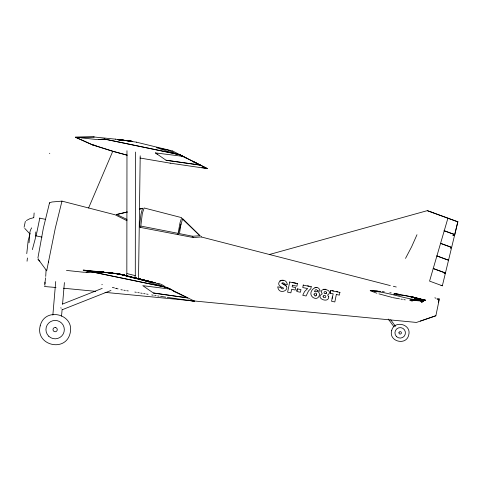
<?xml version="1.0" encoding="UTF-8"?>
<svg xmlns="http://www.w3.org/2000/svg" width="482" height="482" viewBox="0 0 482 482"><rect width="100%" height="100%" fill="white"/><g stroke="black" fill="none" stroke-linecap="round" stroke-linejoin="round"><path stroke-width="0.72" d="M126.977 150.709L126.838 273.541L126.206 276.102M135.424 152.053L135.291 275.632L134.653 278.192L134.092 278.054M326.507 292.261L326.386 293.303L325.621 293.725L324.549 293.502L324.018 292.815L324.211 291.947L325.007 291.544L326.019 291.749L326.567 292.435M138.527 278.855L140.208 155.813M35.807 231.981L35.294 238.62L32.354 249.634M282.006 283.283L282.374 282.813L283.711 282.97A0.994 0.982 -18.7 0 1 284.314 283.964L287.417 284.603C285.603 274.993 271.42 283.741 283.549 288.067L283.133 288.82L282.187 288.826L281.211 288.375L280.904 287.489L277.722 286.826C279.144 297.129 294.424 287.634 282.036 283.543L281.946 283.103M45.73 276.397L46.073 269.962M26.763 253.64L28.155 240.645L30.191 233.216M29.01 242.789C29.824 237.861 28.673 232.149 31.673 227.853M33.77 217.719L34.132 212.966M453.399 234.119L454.737 234.613L452.869 235.746L454.737 234.626L457.894 221.551M52.851 315.126L55.719 281.536M61.545 316.15L62.118 309.432M62.564 304.202L64.413 282.554M45.585 277.843L44.669 285.127L45.206 285.085M390.33 285.603L201.163 236.933L193.457 237.56L140.642 227.45L142.329 213.43L144.124 207.971L181.678 217.659L179.991 222.877L177.9 234.583L182.684 218.653L199.922 235.704L192.655 236.264L179.461 233.625L180.979 223.949M27.04 261.214L27.444 257.997M139.563 225.739L140.985 214.129L142.473 208.507M37.915 257.924L43.374 228.052L49.532 202.814L51.942 202L61.973 201.121L115.234 214.827L127.025 220.732M150.752 282.518L150.836 281.88L134.864 277.849M61.973 201.121L55.279 228.239L46.694 270.8L39.729 261.328M38.313 258.677L37.982 259.539L39.879 261.244M49.381 203.573L49.532 202.814M24.1 227.281L25.341 221.298M36.072 236.108L39.831 217.954M412.194 297.274L410.17 296.544L414.984 297.539L414.556 299.605L409.447 300.063L422.973 301.16L423.955 300.756L411.489 299.882M93.918 136.978L115.421 139.153M292.454 285.103L292.176 286.844L295.701 287.573L295.171 290.019L291.646 289.29L290.875 292.845L287.609 292.17L289.736 281.88M292.514 285.284L296.948 286.2L297.436 283.47M296.894 290.664L297.183 289.345M311.197 286.585L310.794 288.923A9.965 9.863 -18.7 0 0 308.522 290.965L306.094 295.996L302.738 295.303L304.54 291.574L307.637 288.561L302.786 287.561L303.256 284.94M330.465 291.706L330.242 293.213L333.17 293.821L331.556 301.268L334.827 301.949L336.376 294.321M330.242 293.213L330.754 290.375M332.086 298.382L332.375 297.026M336.442 294.502L339.37 295.105L339.888 292.261M438.379 302.172L439.247 298.599L437.126 299.262M441 285.308L442.343 285.802L457.84 221.798L427.305 210.652L269.426 254.496M127.344 212.02L117.24 214.357L117.144 214.725L126.995 219.443M316.56 294.574L315.999 295.466M326.507 292.682L326.007 293.418M88.604 207.971L112.764 151.276L127.007 155.156M416.978 234.734L411.652 246.712L405.513 258.394M421.78 302.563L422.479 301.358L420.244 301.057M421.792 302.521L422.479 301.358M105.016 292.363L416.448 322.44L435.879 315.746L439.216 299.611L437.343 298.828M201.163 236.933L201.47 236.71M457.816 221.828L427.305 210.652M101.829 284.729L102.28 284.446M26.383 220.533L29.794 218.744L33.493 217.744M279.759 280.928L281.856 280.199L283.681 280.349M444.109 273.686L445.44 273.011L444.079 272.505M410.465 299.973L423.461 300.955L425.419 300.147L413.532 299.696M62.54 304.064L102.208 288.387M62.25 309.727L110.968 290.471M420.328 321.102L435.836 315.782M127.097 212.008L116.343 214.562L117.24 214.357M139.286 209.116L142.871 208.266L139.593 209.176M115.807 288.423L116.536 288.272M323.488 289.308L324.217 289.206M199.524 235.734L199.922 235.704M314.909 287.435L316.867 287.483M98.653 139.443L104.618 139.165L96.358 139.479L81.283 137.9M66.474 270.42L83.705 272.252L91.966 271.938L104.763 272.342L119.144 273.969L148.51 281.404L133.942 277.692M86.001 272.216C106.486 270.727 126.676 275.071 146.191 280.922L119.144 273.969L105.16 272.42L93.725 272.306C104.721 272.426 115.933 272.487 126.537 275.782M75.391 137.219L94.062 136.978L75.391 137.219L92.285 144.787L112.764 151.276M100.515 139.316L106.377 139.533M376.9 293.267L370.218 290.682L380.852 291.399M370.218 290.682L377.388 290.965M425.419 300.147C407.79 300.635 391.752 292.725 374.333 291.381M398.192 294.851L404.428 295.496L414.984 297.539L425.395 300.147M399.897 294.96L393.752 294.49M412.514 299.792L424.443 300.551L413.062 297.141L424.931 300.352L414.02 297.34M129.869 140.798L118.21 139.732L130.833 140.997L117.813 139.647L125.169 140.461M89.7 270.721L83.163 270.119L103.564 272.095L86.682 270.848L103.967 272.173L88.447 271.209L104.365 272.258L90.206 271.577L104.763 272.342L114.993 273.559M44.374 286.507L56.002 287.501M63.497 288.224L95.719 291.351M105.558 272.505L118.18 273.77L143.865 280.44L155.481 282.844L165.718 287.627M126.645 140.63L131.797 141.196L126.76 140.624M125.326 140.461L117.415 139.569L129.104 140.961M130.568 141.136L132.755 141.395M116.451 273.734L120.102 274.168L126.658 275.837M157.554 154.373L155.433 152.908L182.798 156.325L186.275 158.072M173.616 290.845L170.146 289.098L142.78 285.675L153.378 293.008L187.805 297.954L173.219 291.14M382.238 291.58L384.317 291.845M155.433 152.902L166.031 160.235L200.199 165.067M153.378 293.008L187.546 297.84M115.276 139.141L124.916 140.515M126.236 140.708L128.429 141.021M130.032 141.25L136.605 142.19M166.031 160.235L200.458 165.181L192.426 161.428M170.128 163.151L207.182 168.573L172.64 151.017M157.62 295.942L159.096 296.159M160.572 296.376L165.736 297.129M167.218 297.346L194.529 301.346L193.21 300.672M325.025 289.224L325.916 289.357M389.836 292.676L391.209 292.893M410.995 300.822L412.435 301.057M140.021 158.024L170.273 163.169M120.904 289.688L122.374 289.941M123.844 290.188L125.308 290.441M126.778 290.688L128.248 290.941M134.858 292.062L136.322 292.315M137.792 292.568L139.262 292.815M140.732 293.068L142.196 293.315M143.666 293.568L145.136 293.815M146.606 294.068L148.07 294.315M151.746 294.942L153.21 295.189M154.68 295.442L156.15 295.689M317.487 290.748L320.253 291.218C318.012 282.072 306.323 291.972 312.8 297.322C319.68 302.178 322.717 289.236 314.439 291.67L315.258 290.043A1.307 1.295 -18.7 0 1 316.511 289.706L317.427 290.568M393.065 297.677L399.518 298.834M400.952 299.087L402.386 299.346M403.814 299.605L405.248 299.858M140.81 226.058L178.123 233.348M394.692 293.478L409.206 296.346M180.66 155.62L182.798 156.325L179.304 154.632L104.245 139.027L179.316 154.577L207.194 168.417M92.285 144.787L95.96 145.552M201.892 167.489L207.182 168.573M49.393 153.276L49.809 153.36M39.789 218.171L45.682 219.394M393.963 293.333L398.445 294.261M292.538 282.458L296.038 283.181M332.158 290.664L333.568 290.953M336.376 291.538L337.78 291.827M289.796 282.06L297.496 283.651M330.815 290.55L339.949 292.441M307.588 285.838L309.034 286.139M303.317 285.121L311.258 286.766M36.12 235.885L42.012 237.108M157.807 283.326L160.132 283.808M187.908 299.973L189.432 300.286M190.854 300.581L194.529 301.346M402.47 295.333L403.886 295.665M126.983 273.571L135.147 275.596M136.466 142.178L172.785 151.035M126.35 276.138L127.447 276.409M128.32 276.626L129.339 276.879M138.027 278.524L155.481 282.844M130.435 277.144L131.526 277.415M132.544 277.668L133.418 277.885M126.17 275.638L121.066 274.366L126.874 275.837M134.924 277.819L153.162 282.362L135.062 277.831M134.4 277.759L150.836 281.88M136.761 278.403L137.641 278.626M393.354 286.26L396.27 287.007M392.39 297.502L378.912 293.851M117.216 273.571L143.865 280.44L160.91 286.055M127.152 155.168L112.909 151.288L92.43 144.805L75.535 137.231M112.36 287.362L114.499 287.941M115.921 288.332L118.06 288.911M424.443 300.551L412.098 296.942L421.166 299.858M179.304 154.632L182.792 156.319M175.695 153.981L156.517 147.667L168.134 150.071L177.689 154.535M167.296 288.158L170.146 289.098L166.404 287.332M423.461 300.955L422.093 300.485M420.653 300.027L411.134 296.743M447.917 218.183L429.564 281.108L442.343 285.802M414.888 298.244L419.605 299.943M420.949 300.431L422.973 301.16M445.44 273.011L433.173 268.504L445.434 273.005M431.504 212.176L433.107 212.773M434.854 297.792L436.102 298.31M194.541 301.19L166.664 287.35L91.592 271.8L166.652 287.405L170.146 289.098M139.34 226.811L140.642 227.45M193.24 161.566L196.716 163.314M283.109 284.217L285.205 285.302M160.795 284.145L164.103 285.832M29.113 233.065L24.757 228.396M38.638 259.864L39.59 260.714M182.329 218.852L199.897 235.716M192.173 236.162L193.457 237.56M285.977 285.862L286.459 286.459M390.691 319.813L395.547 326.368M388.275 319.072L394.017 326.814M60.871 307.673L61.106 308.293M48.483 261.208L48.718 262.678M44.94 282.211L45.073 283.645M323.091 296.279L323.633 297.581L325.26 297.665C327.308 296.171 323.627 293.948 323.091 296.279M313.987 294.195C316.072 300.057 318.367 289.7 313.987 294.195M398.976 332.604L399.018 333.237A1.223 1.223 0 0 0 401.379 333.098L401.343 332.466A1.223 1.223 0 0 0 398.976 332.604M328.754 296.828C328.603 304.1 314.565 297.653 322.235 293.887C317.397 286.2 335.177 289.881 327.585 294.996L328.754 296.828M40.193 325.838C35.084 345.196 65.371 352.86 70.083 333.405C75.192 314.047 44.904 306.389 40.193 325.838M391.649 330.694C388.462 341.545 406.35 346.07 408.706 335.008C411.893 324.157 394.005 319.632 391.649 330.694M297.388 288.863L296.816 291.508L300.382 292.243L300.955 289.604L297.388 288.863M451.64 247.411L450.351 248.146L451.634 247.423L440.403 243.296L451.64 247.411M55.575 327.519L55.014 327.477A2.145 2.145 0 0 0 54.171 331.544L55.261 331.767A2.145 2.145 0 0 0 56.099 327.706L55.575 327.519M126.392 275.644L122.03 274.565L126.374 275.656M413.67 297.707L410.17 296.544L413.664 297.701M454.737 234.607L444.018 230.691L454.737 234.626M448.537 260.214L436.788 255.9L448.543 260.208M396.523 336.611A5.248 5.248 0 0 0 405.266 334.14A5.248 5.248 0 0 0 398.753 327.802A5.248 5.248 0 0 0 396.523 336.611M48.73 336.213A9.188 9.188 0 0 0 64.046 331.875A9.188 9.188 0 0 0 52.634 320.777A9.188 9.188 0 0 0 48.73 336.213"/></g></svg>
